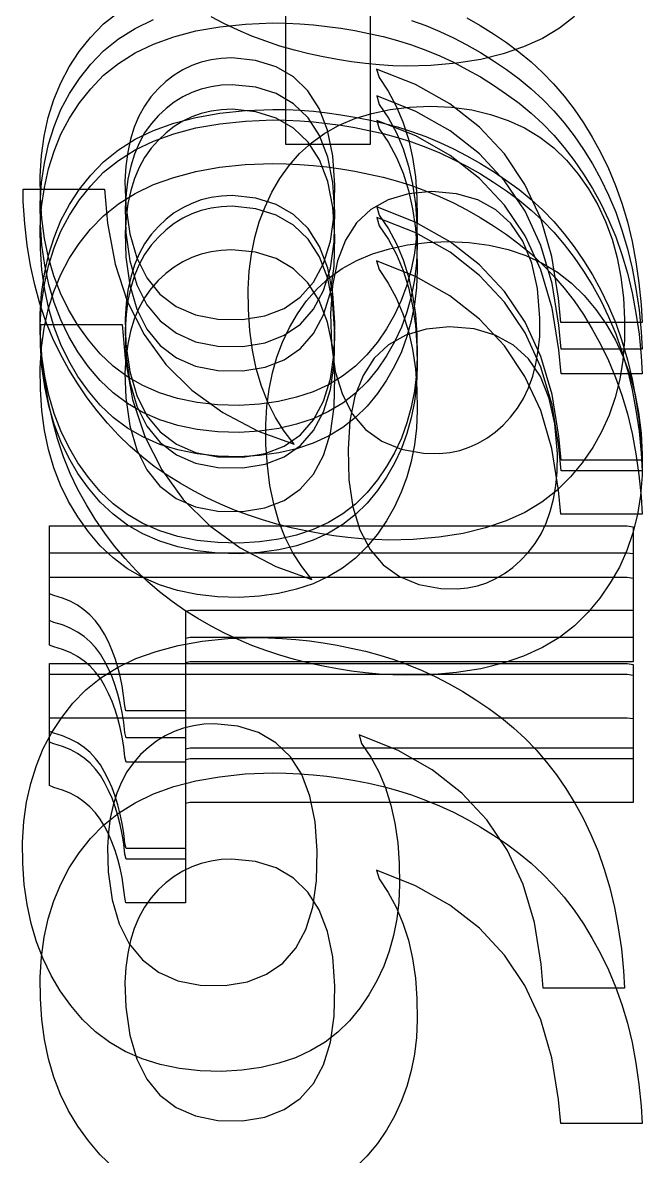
# Model space of a CAD drawing. Extents: x 1 to 47.7, y 0.2 to 35.
# Drawn here: x 39.9929 to 40.0651, y 18.7868 to 18.9189 of the extents above; entities that cross this region are included whole.
import ezdxf

# ---------------------------------------------------------------- set-up
doc = ezdxf.new("R2010")
doc.units = 0
doc.header["$MEASUREMENT"] = 0
for name, color, linetype in [('5_1___24__TARGET_LEDS___12', 7, 'CONTINUOUS'), ('6_2___8__INDEPENDENT_INPUT', 7, 'CONTINUOUS'), ('6_3___8__OPTOISO_INDEPENDE', 7, 'CONTINUOUS'), ('6_4___24__OPTOISO_INDEPEND', 7, 'CONTINUOUS'), ('6_5___8__INDEPENDENT_INPUT', 7, 'CONTINUOUS'), ('6_6___8__INDEPENDENT_INPUT', 7, 'CONTINUOUS'), ('6_7___8__OPTOISO_INDEPENDE', 7, 'CONTINUOUS'), ('6_8___8__OPTOISO_INDEPENDE', 7, 'CONTINUOUS')]:
    doc.layers.add(name, color=color, linetype=linetype)

msp = doc.modelspace()

# ---------------------------------------------------------------- linework, layer by layer
at = {"layer": '5_1___24__TARGET_LEDS___12'}
msp.add_lwpolyline([(40.0382, 18.91914), (40.03985, 18.91854), (40.04147, 18.91786), (40.04307, 18.91712), (40.04465, 18.9163), (40.04621, 18.91542), (40.04774, 18.91446), (40.04926, 18.91343), (40.05073, 18.91235), (40.05213, 18.9112), (40.05348, 18.90995), (40.05476, 18.90862), (40.05598, 18.90721), (40.05714, 18.9057), (40.05824, 18.90411), (40.05927, 18.90243), (40.06024, 18.90066), (40.06116, 18.89878), (40.06199, 18.8968), (40.06272, 18.89472), (40.06336, 18.89255), (40.0639, 18.89028), (40.06435, 18.88791), (40.06471, 18.88544), (40.06497, 18.88288), (40.06508, 18.88085), (40.06458, 18.88085), (40.06354, 18.88085), (40.06212, 18.88085), (40.06051, 18.88085), (40.05887, 18.88085), (40.0574, 18.88085), (40.05625, 18.88085), (40.05561, 18.88085), (40.05534, 18.88364), (40.05457, 18.8885), (40.05326, 18.89293), (40.05142, 18.89692), (40.04904, 18.90047), (40.04612, 18.9036), (40.04267, 18.90628), (40.03867, 18.90854), (40.03414, 18.91036), (40.03442, 18.90936), (40.0355, 18.90777), (40.03642, 18.90605), (40.0372, 18.90419), (40.03783, 18.90219), (40.03831, 18.90007), (40.03864, 18.8978), (40.03882, 18.8954), (40.03886, 18.89295), (40.03877, 18.8909), (40.03853, 18.88892), (40.03816, 18.88701), (40.03765, 18.88518), (40.037, 18.88341), (40.03621, 18.88172), (40.03528, 18.88009), (40.03422, 18.87854), (40.03301, 18.87706), (40.03166, 18.87573), (40.03016, 18.87458), (40.02851, 18.87359), (40.02672, 18.87276), (40.02479, 18.87211), (40.02271, 18.87163), (40.02048, 18.87132), (40.01811, 18.87117), (40.01559, 18.87124), (40.01319, 18.8715), (40.01094, 18.87197), (40.00883, 18.87262), (40.00688, 18.87347), (40.00507, 18.87452), (40.00341, 18.87576), (40.0019, 18.8772), (40.00054, 18.87882), (39.9993, 18.88053), (39.99822, 18.88235), (39.99729, 18.88426), (39.99652, 18.88628), (39.99589, 18.8884), (39.99542, 18.89063), (39.9951, 18.89296), (39.99493, 18.89539), (39.99491, 18.89788), (39.99506, 18.90027), (39.99538, 18.90254), (39.99586, 18.90472), (39.99651, 18.90679), (39.99732, 18.90876), (39.99831, 18.91063), (39.99946, 18.91239), (40.00078, 18.91405), (40.00229, 18.91561), (40.00402, 18.917), (40.00596, 18.91821), (40.00811, 18.91925)], dxfattribs=at)
for points in [[(40.01727, 18.91166), (40.01602, 18.9116), (40.01482, 18.91143), (40.01368, 18.91115), (40.01258, 18.91076), (40.01153, 18.91025), (40.01053, 18.90963), (40.00957, 18.90891), (40.00867, 18.90807), (40.00782, 18.90711), (40.00707, 18.90605), (40.00643, 18.90487), (40.00589, 18.90358), (40.00546, 18.90218), (40.00513, 18.90066), (40.00491, 18.89904), (40.00479, 18.8973), (40.00488, 18.89441), (40.00534, 18.89116), (40.00616, 18.88837), (40.00734, 18.88603), (40.00887, 18.88414), (40.01077, 18.88271), (40.01302, 18.88173), (40.01562, 18.88121), (40.0185, 18.88117), (40.02111, 18.88161), (40.02335, 18.88248), (40.02524, 18.88378), (40.02676, 18.88553), (40.02793, 18.8877), (40.02873, 18.89031), (40.02917, 18.89336), (40.02926, 18.89685), (40.02901, 18.90026), (40.02841, 18.90323), (40.02744, 18.90575), (40.02612, 18.90782), (40.02444, 18.90945), (40.02241, 18.91063), (40.02002, 18.91137)], [(40.06402, 18.84728), (40.06202, 18.84728), (40.05671, 18.84728), (40.04911, 18.84728), (40.04024, 18.84728), (40.0311, 18.84728), (40.02274, 18.84728), (40.01615, 18.84728), (40.01237, 18.84728), (40.01185, 18.84717), (40.01185, 18.84632), (40.01185, 18.84484), (40.01185, 18.84297), (40.01185, 18.84092), (40.01185, 18.83893), (40.01185, 18.83723), (40.01185, 18.83604), (40.01185, 18.83559), (40.01159, 18.83559), (40.01087, 18.83559), (40.00985, 18.83559), (40.00865, 18.83559), (40.00742, 18.83559), (40.00629, 18.83559), (40.00541, 18.83559), (40.0049, 18.83559), (40.00478, 18.8362), (40.00464, 18.83738), (40.00446, 18.83852), (40.00423, 18.83962), (40.00395, 18.84068), (40.00363, 18.8417), (40.00327, 18.84268), (40.00286, 18.84362), (40.0024, 18.84452), (40.00191, 18.84535), (40.00134, 18.8461), (40.00071, 18.84678), (40.00001, 18.84738), (39.99924, 18.84791), (39.9984, 18.84836), (39.99749, 18.84874), (39.9965, 18.84904), (39.99599, 18.84924), (39.99599, 18.84982), (39.99599, 18.85083), (39.99599, 18.85211), (39.99599, 18.8535), (39.99599, 18.85486), (39.99599, 18.85603), (39.99599, 18.85684), (39.99599, 18.85714), (39.99859, 18.85714), (40.00551, 18.85714), (40.01543, 18.85714), (40.027, 18.85714), (40.03891, 18.85714), (40.04983, 18.85714), (40.05841, 18.85714), (40.06334, 18.85714), (40.06402, 18.85705), (40.06402, 18.85633), (40.06402, 18.85509), (40.06402, 18.85351), (40.06402, 18.85178), (40.06402, 18.8501), (40.06402, 18.84866), (40.06402, 18.84766)]]:
    msp.add_lwpolyline(points, close=True, dxfattribs=at)
at = {"layer": '6_2___8__INDEPENDENT_INPUT'}
for points in [[(40.02203, 18.90756), (40.02358, 18.90753), (40.02515, 18.90746), (40.02674, 18.90734), (40.02834, 18.90716), (40.02995, 18.90694), (40.03158, 18.90666), (40.03322, 18.90634), (40.03487, 18.90596), (40.03654, 18.90552), (40.0382, 18.90499), (40.03985, 18.90439), (40.04147, 18.90372), (40.04307, 18.90297), (40.04465, 18.90216), (40.04621, 18.90127), (40.04774, 18.90031), (40.04926, 18.89929), (40.05073, 18.8982), (40.05213, 18.89705), (40.05348, 18.89581), (40.05476, 18.89448), (40.05598, 18.89306), (40.05714, 18.89155), (40.05824, 18.88996), (40.05927, 18.88828), (40.06024, 18.88651), (40.06116, 18.88463), (40.06199, 18.88265), (40.06272, 18.88057), (40.06336, 18.8784), (40.0639, 18.87613), (40.06435, 18.87376), (40.06471, 18.8713), (40.06497, 18.86874), (40.06508, 18.8667), (40.06458, 18.8667), (40.06354, 18.8667), (40.06212, 18.8667), (40.06051, 18.8667), (40.05887, 18.8667), (40.0574, 18.8667), (40.05625, 18.8667), (40.05561, 18.8667), (40.05534, 18.8695), (40.05457, 18.87436), (40.05326, 18.87878), (40.05142, 18.88277), (40.04904, 18.88633), (40.04612, 18.88945), (40.04267, 18.89214), (40.03867, 18.89439), (40.03414, 18.89621), (40.03442, 18.89521), (40.0355, 18.89362), (40.03642, 18.8919), (40.0372, 18.89004), (40.03783, 18.88805), (40.03831, 18.88592), (40.03864, 18.88366), (40.03882, 18.88126), (40.03886, 18.8788), (40.03877, 18.87675), (40.03853, 18.87478), (40.03816, 18.87287), (40.03765, 18.87103), (40.037, 18.86927), (40.03621, 18.86757), (40.03528, 18.86595), (40.03422, 18.86439), (40.03301, 18.86292), (40.03166, 18.86159), (40.03016, 18.86043), (40.02851, 18.85944), (40.02672, 18.85862), (40.02479, 18.85797), (40.02271, 18.85748), (40.02048, 18.85717), (40.01811, 18.85702), (40.01559, 18.85709), (40.01319, 18.85736), (40.01094, 18.85782), (40.00883, 18.85848), (40.00688, 18.85933), (40.00507, 18.86037), (40.00341, 18.86162), (40.0019, 18.86305), (40.00054, 18.86468), (39.9993, 18.86639), (39.99822, 18.8682), (39.99729, 18.87011), (39.99652, 18.87213), (39.99589, 18.87426), (39.99542, 18.87648), (39.9951, 18.87881), (39.99493, 18.88124), (39.99491, 18.88374), (39.99506, 18.88612), (39.99538, 18.8884), (39.99586, 18.89057), (39.99651, 18.89265), (39.99732, 18.89461), (39.99831, 18.89648), (39.99946, 18.89824), (40.00078, 18.8999), (40.00229, 18.90146), (40.00402, 18.90285), (40.00596, 18.90407), (40.00811, 18.9051), (40.01047, 18.90595), (40.01304, 18.90662), (40.01583, 18.90711), (40.01882, 18.90743)], [(40.01727, 18.89751), (40.01602, 18.89745), (40.01482, 18.89728), (40.01368, 18.897), (40.01258, 18.89661), (40.01153, 18.8961), (40.01053, 18.89549), (40.00957, 18.89476), (40.00867, 18.89392), (40.00782, 18.89297), (40.00707, 18.8919), (40.00643, 18.89072), (40.00589, 18.88943), (40.00546, 18.88803), (40.00513, 18.88652), (40.00491, 18.88489), (40.00479, 18.88315), (40.00488, 18.88026), (40.00534, 18.87701), (40.00616, 18.87422), (40.00734, 18.87188), (40.00887, 18.87), (40.01077, 18.86856), (40.01302, 18.86759), (40.01562, 18.86707), (40.0185, 18.86702), (40.02111, 18.86746), (40.02335, 18.86833), (40.02524, 18.86964), (40.02676, 18.87138), (40.02793, 18.87356), (40.02873, 18.87617), (40.02917, 18.87921), (40.02926, 18.8827), (40.02901, 18.88611), (40.02841, 18.88908), (40.02744, 18.8916), (40.02612, 18.89367), (40.02444, 18.8953), (40.02241, 18.89648), (40.02002, 18.89722)], [(40.06402, 18.83314), (40.06202, 18.83314), (40.05671, 18.83314), (40.04911, 18.83314), (40.04024, 18.83314), (40.0311, 18.83314), (40.02274, 18.83314), (40.01615, 18.83314), (40.01237, 18.83314), (40.01185, 18.83302), (40.01185, 18.83217), (40.01185, 18.8307), (40.01185, 18.82882), (40.01185, 18.82678), (40.01185, 18.82479), (40.01185, 18.82308), (40.01185, 18.82189), (40.01185, 18.82145), (40.01159, 18.82145), (40.01087, 18.82145), (40.00985, 18.82145), (40.00865, 18.82145), (40.00742, 18.82145), (40.00629, 18.82145), (40.00541, 18.82145), (40.0049, 18.82145), (40.00478, 18.82205), (40.00464, 18.82323), (40.00446, 18.82438), (40.00423, 18.82548), (40.00395, 18.82654), (40.00363, 18.82756), (40.00327, 18.82854), (40.00286, 18.82947), (40.0024, 18.83037), (40.00191, 18.8312), (40.00134, 18.83195), (40.00071, 18.83263), (40.00001, 18.83323), (39.99924, 18.83376), (39.9984, 18.83421), (39.99749, 18.83459), (39.9965, 18.83489), (39.99599, 18.83509), (39.99599, 18.83567), (39.99599, 18.83668), (39.99599, 18.83796), (39.99599, 18.83936), (39.99599, 18.84072), (39.99599, 18.84188), (39.99599, 18.84269), (39.99599, 18.843), (39.99859, 18.843), (40.00551, 18.843), (40.01543, 18.843), (40.027, 18.843), (40.03891, 18.843), (40.04983, 18.843), (40.05841, 18.843), (40.06334, 18.843), (40.06402, 18.8429), (40.06402, 18.84218), (40.06402, 18.84094), (40.06402, 18.83936), (40.06402, 18.83763), (40.06402, 18.83595), (40.06402, 18.83452), (40.06402, 18.83351)]]:
    msp.add_lwpolyline(points, close=True, dxfattribs=at)
at = {"layer": '6_3___8__OPTOISO_INDEPENDE'}
for points in [[(40.04038, 18.90917), (40.04286, 18.90904), (40.0452, 18.90872), (40.0474, 18.90821), (40.04946, 18.90751), (40.05137, 18.90663), (40.05314, 18.90557), (40.05477, 18.90431), (40.05626, 18.90287), (40.05762, 18.90125), (40.05883, 18.89952), (40.0599, 18.89767), (40.06081, 18.89572), (40.06156, 18.89366), (40.06216, 18.8915), (40.0626, 18.88923), (40.06289, 18.88685), (40.06303, 18.88436), (40.06301, 18.8819), (40.06282, 18.87958), (40.06246, 18.87736), (40.06193, 18.87522), (40.06123, 18.87319), (40.06035, 18.87124), (40.05931, 18.86939), (40.05809, 18.86763), (40.0567, 18.86597), (40.05514, 18.86441), (40.05337, 18.86304), (40.05139, 18.86185), (40.0492, 18.86085), (40.04681, 18.86003), (40.0442, 18.8594), (40.04138, 18.85896), (40.03836, 18.8587), (40.03553, 18.85863), (40.03396, 18.85867), (40.03237, 18.85876), (40.03076, 18.85891), (40.02914, 18.85912), (40.0275, 18.85938), (40.02585, 18.85969), (40.02417, 18.86006), (40.02249, 18.86048), (40.0208, 18.86096), (40.01916, 18.86151), (40.01753, 18.86212), (40.01592, 18.8628), (40.01434, 18.86355), (40.01277, 18.86436), (40.01123, 18.86524), (40.00971, 18.86619), (40.0082, 18.86721), (40.00675, 18.86834), (40.00536, 18.86956), (40.00402, 18.87085), (40.00275, 18.87222), (40.00153, 18.87367), (40.00037, 18.8752), (39.99927, 18.87681), (39.99823, 18.87849), (39.99725, 18.88026), (39.99636, 18.88212), (39.99556, 18.88409), (39.99487, 18.88616), (39.99427, 18.88834), (39.99378, 18.89061), (39.99339, 18.89299), (39.99309, 18.89547), (39.9929, 18.89806), (39.99292, 18.89949), (39.99356, 18.89949), (39.99471, 18.89949), (39.99619, 18.89949), (39.99782, 18.89949), (39.99944, 18.89949), (40.00086, 18.89949), (40.00191, 18.89949), (40.00241, 18.89949), (40.00274, 18.89553), (40.00362, 18.89077), (40.00505, 18.88645), (40.00702, 18.88256), (40.00953, 18.87909), (40.01258, 18.87607), (40.01617, 18.87347), (40.02031, 18.87131), (40.02451, 18.86981), (40.02334, 18.87129), (40.02231, 18.87291), (40.02142, 18.87467), (40.02068, 18.87656), (40.02009, 18.87859), (40.01963, 18.88075), (40.01933, 18.88305), (40.01917, 18.88548), (40.01915, 18.88786), (40.01927, 18.88994), (40.01952, 18.89194), (40.01992, 18.89386), (40.02044, 18.89569), (40.02111, 18.89745), (40.0219, 18.89913), (40.02284, 18.90072), (40.02391, 18.90224), (40.02514, 18.90365), (40.02652, 18.90491), (40.02806, 18.906), (40.02974, 18.90694), (40.03157, 18.90771), (40.03355, 18.90832), (40.03568, 18.90876), (40.03796, 18.90905)], [(40.04057, 18.89922), (40.03783, 18.89895), (40.03546, 18.89826), (40.03344, 18.89713), (40.03178, 18.89556), (40.03048, 18.89356), (40.02954, 18.89113), (40.02896, 18.88826), (40.02873, 18.88496), (40.02884, 18.88141), (40.0293, 18.87826), (40.03012, 18.87556), (40.0313, 18.8733), (40.03283, 18.87149), (40.03472, 18.87013), (40.03697, 18.86921), (40.03957, 18.86874), (40.04146, 18.8687), (40.04266, 18.86883), (40.04381, 18.86907), (40.04491, 18.86943), (40.04597, 18.8699), (40.04698, 18.87048), (40.04794, 18.87119), (40.04885, 18.87201), (40.04973, 18.87294), (40.05054, 18.87397), (40.05124, 18.87511), (40.05183, 18.87635), (40.05232, 18.8777), (40.05269, 18.87914), (40.05296, 18.88069), (40.05313, 18.88235), (40.05316, 18.88448), (40.05286, 18.88792), (40.0522, 18.89089), (40.05117, 18.89342), (40.04978, 18.89549), (40.04802, 18.8971), (40.0459, 18.89826), (40.04342, 18.89897)], [(40.01997, 18.84727), (40.02152, 18.84724), (40.02309, 18.84717), (40.02468, 18.84705), (40.02628, 18.84687), (40.02789, 18.84665), (40.02951, 18.84637), (40.03115, 18.84605), (40.03281, 18.84567), (40.03448, 18.84523), (40.03614, 18.8447), (40.03779, 18.8441), (40.03941, 18.84343), (40.04101, 18.84268), (40.04259, 18.84187), (40.04415, 18.84098), (40.04568, 18.84002), (40.04719, 18.839), (40.04867, 18.83791), (40.05007, 18.83676), (40.05142, 18.83552), (40.0527, 18.83419), (40.05392, 18.83277), (40.05508, 18.83126), (40.05618, 18.82967), (40.05721, 18.82799), (40.05818, 18.82622), (40.0591, 18.82434), (40.05993, 18.82236), (40.06066, 18.82029), (40.0613, 18.81811), (40.06184, 18.81584), (40.06229, 18.81347), (40.06265, 18.81101), (40.06291, 18.80845), (40.06302, 18.80641), (40.06252, 18.80641), (40.06147, 18.80641), (40.06006, 18.80641), (40.05845, 18.80641), (40.05681, 18.80641), (40.05534, 18.80641), (40.05419, 18.80641), (40.05354, 18.80641), (40.05328, 18.80921), (40.05251, 18.81407), (40.0512, 18.81849), (40.04936, 18.82248), (40.04698, 18.82604), (40.04406, 18.82916), (40.04061, 18.83185), (40.03661, 18.8341), (40.03208, 18.83592), (40.03236, 18.83492), (40.03344, 18.83333), (40.03436, 18.83161), (40.03514, 18.82975), (40.03577, 18.82776), (40.03625, 18.82563), (40.03658, 18.82337), (40.03676, 18.82097), (40.0368, 18.81851), (40.0367, 18.81646), (40.03647, 18.81449), (40.0361, 18.81258), (40.03559, 18.81074), (40.03494, 18.80898), (40.03415, 18.80728), (40.03322, 18.80566), (40.03215, 18.8041), (40.03095, 18.80263), (40.02959, 18.8013), (40.0281, 18.80014), (40.02645, 18.79915), (40.02466, 18.79833), (40.02273, 18.79768), (40.02065, 18.79719), (40.01842, 18.79688), (40.01604, 18.79674), (40.01353, 18.7968), (40.01113, 18.79707), (40.00888, 18.79753), (40.00677, 18.79819), (40.00482, 18.79904), (40.00301, 18.80008), (40.00135, 18.80133), (39.99984, 18.80276), (39.99847, 18.80439), (39.99724, 18.8061), (39.99616, 18.80791), (39.99523, 18.80983), (39.99446, 18.81184), (39.99383, 18.81397), (39.99336, 18.81619), (39.99304, 18.81852), (39.99287, 18.82095), (39.99285, 18.82345), (39.993, 18.82583), (39.99331, 18.82811), (39.9938, 18.83028), (39.99445, 18.83236), (39.99526, 18.83433), (39.99625, 18.83619), (39.9974, 18.83795), (39.99872, 18.83961), (40.00023, 18.84117), (40.00196, 18.84256), (40.0039, 18.84378), (40.00605, 18.84481), (40.00841, 18.84566), (40.01098, 18.84633), (40.01377, 18.84683), (40.01676, 18.84714)], [(40.0152, 18.83722), (40.01396, 18.83716), (40.01276, 18.83699), (40.01162, 18.83671), (40.01052, 18.83632), (40.00947, 18.83582), (40.00847, 18.8352), (40.00751, 18.83447), (40.0066, 18.83363), (40.00576, 18.83268), (40.00501, 18.83161), (40.00436, 18.83043), (40.00383, 18.82914), (40.00339, 18.82774), (40.00307, 18.82623), (40.00284, 18.8246), (40.00273, 18.82286), (40.00282, 18.81997), (40.00328, 18.81672), (40.0041, 18.81393), (40.00528, 18.81159), (40.00681, 18.80971), (40.0087, 18.80828), (40.01095, 18.8073), (40.01356, 18.80678), (40.01644, 18.80673), (40.01905, 18.80717), (40.02129, 18.80804), (40.02318, 18.80935), (40.0247, 18.81109), (40.02586, 18.81327), (40.02667, 18.81588), (40.02711, 18.81892), (40.0272, 18.82241), (40.02695, 18.82582), (40.02634, 18.82879), (40.02538, 18.83131), (40.02406, 18.83338), (40.02238, 18.83501), (40.02035, 18.83619), (40.01795, 18.83693)]]:
    msp.add_lwpolyline(points, close=True, dxfattribs=at)
at = {"layer": '6_4___24__OPTOISO_INDEPEND'}
for points in [[(40.03338, 18.90468), (40.02352, 18.90468), (40.02352, 18.92821), (40.03338, 18.92821), (40.03338, 18.90468)], [(40.0034, 18.78557), (40.00189, 18.787), (40.00052, 18.78863), (39.99929, 18.79034), (39.99821, 18.79215), (39.99728, 18.79406), (39.9965, 18.79608), (39.99588, 18.79821), (39.99541, 18.80043), (39.99508, 18.80276), (39.99492, 18.80519), (39.9949, 18.80769), (39.99505, 18.81007), (39.99536, 18.81235), (39.99584, 18.81452), (39.99649, 18.8166), (39.99731, 18.81856), (39.99829, 18.82043), (39.99945, 18.82219), (40.00077, 18.82385), (40.00228, 18.82541), (40.00401, 18.8268), (40.00595, 18.82802), (40.0081, 18.82905), (40.01046, 18.8299), (40.01303, 18.83057), (40.01581, 18.83106), (40.01881, 18.83138), (40.02201, 18.83151), (40.02357, 18.83148), (40.02514, 18.83141), (40.02672, 18.83129), (40.02832, 18.83111), (40.02994, 18.83089), (40.03156, 18.83061), (40.0332, 18.83029), (40.03486, 18.82991), (40.03653, 18.82947), (40.03819, 18.82894), (40.03983, 18.82834), (40.04146, 18.82767), (40.04306, 18.82692), (40.04464, 18.82611), (40.04619, 18.82522), (40.04773, 18.82426), (40.04924, 18.82324), (40.05071, 18.82215), (40.05212, 18.821), (40.05346, 18.81976), (40.05475, 18.81843), (40.05597, 18.81701), (40.05713, 18.8155), (40.05822, 18.81391), (40.05926, 18.81223), (40.06023, 18.81046), (40.06115, 18.80858), (40.06197, 18.8066), (40.06271, 18.80452), (40.06335, 18.80235), (40.06389, 18.80008), (40.06434, 18.79771), (40.0647, 18.79525), (40.06496, 18.79269), (40.06508, 18.79065), (40.06458, 18.79065), (40.06353, 18.79065), (40.06211, 18.79065), (40.0605, 18.79065), (40.05887, 18.79065), (40.05739, 18.79065), (40.05624, 18.79065), (40.05559, 18.79065), (40.05532, 18.79345), (40.05455, 18.79831), (40.05325, 18.80273), (40.0514, 18.80672), (40.04902, 18.81028), (40.0461, 18.8134), (40.04265, 18.81609), (40.03866, 18.81834), (40.03412, 18.82016), (40.03441, 18.81916), (40.03548, 18.81757), (40.03641, 18.81585), (40.03719, 18.81399), (40.03782, 18.812), (40.0383, 18.80987), (40.03863, 18.80761), (40.03881, 18.80521), (40.03884, 18.80275), (40.03875, 18.8007), (40.03852, 18.79873), (40.03815, 18.79682), (40.03764, 18.79498), (40.03699, 18.79322), (40.0362, 18.79152), (40.03527, 18.7899), (40.0342, 18.78834), (40.03299, 18.78687), (40.03164, 18.78554)]]:
    msp.add_lwpolyline(points, dxfattribs=at)
for points in [[(40.04243, 18.89341), (40.04491, 18.89328), (40.04725, 18.89296), (40.04945, 18.89245), (40.05151, 18.89175), (40.05342, 18.89087), (40.05519, 18.88981), (40.05682, 18.88855), (40.05831, 18.88711), (40.05966, 18.88549), (40.06088, 18.88376), (40.06195, 18.88191), (40.06286, 18.87996), (40.06362, 18.8779), (40.06422, 18.87574), (40.06466, 18.87347), (40.06496, 18.87109), (40.06509, 18.8686), (40.06507, 18.86614), (40.06488, 18.86382), (40.06452, 18.86159), (40.06399, 18.85946), (40.06328, 18.85742), (40.06241, 18.85548), (40.06136, 18.85363), (40.06015, 18.85187), (40.05876, 18.85021), (40.05719, 18.84865), (40.05542, 18.84728), (40.05344, 18.84609), (40.05125, 18.84509), (40.04885, 18.84427), (40.04625, 18.84364), (40.04344, 18.8432), (40.04042, 18.84294), (40.03759, 18.84287), (40.03601, 18.84291), (40.03442, 18.843), (40.03281, 18.84315), (40.03119, 18.84336), (40.02955, 18.84362), (40.02789, 18.84393), (40.02622, 18.8443), (40.02453, 18.84472), (40.02285, 18.8452), (40.0212, 18.84575), (40.01958, 18.84636), (40.01797, 18.84704), (40.01639, 18.84779), (40.01482, 18.8486), (40.01328, 18.84948), (40.01176, 18.85043), (40.01027, 18.85145), (40.00881, 18.85258), (40.00741, 18.8538), (40.00607, 18.85509), (40.00479, 18.85646), (40.00357, 18.85791), (40.00242, 18.85944), (40.00132, 18.86105), (40.00028, 18.86273), (39.9993, 18.8645), (39.9984, 18.86636), (39.99761, 18.86833), (39.99692, 18.8704), (39.99632, 18.87258), (39.99583, 18.87485), (39.99544, 18.87723), (39.99514, 18.87971), (39.99495, 18.88229), (39.99496, 18.88373), (39.99561, 18.88373), (39.99676, 18.88373), (39.99824, 18.88373), (39.99987, 18.88373), (40.00149, 18.88373), (40.00291, 18.88373), (40.00395, 18.88373), (40.00446, 18.88373), (40.00479, 18.87977), (40.00567, 18.87501), (40.0071, 18.87069), (40.00907, 18.86679), (40.01158, 18.86333), (40.01463, 18.86031), (40.01822, 18.85771), (40.02235, 18.85555), (40.02656, 18.85404), (40.02538, 18.85553), (40.02436, 18.85715), (40.02347, 18.85891), (40.02273, 18.8608), (40.02213, 18.86283), (40.02168, 18.86499), (40.02138, 18.86729), (40.02121, 18.86972), (40.0212, 18.8721), (40.02132, 18.87418), (40.02157, 18.87618), (40.02196, 18.8781), (40.02249, 18.87993), (40.02315, 18.88169), (40.02395, 18.88337), (40.02489, 18.88496), (40.02596, 18.88648), (40.02718, 18.88789), (40.02857, 18.88915), (40.03011, 18.89024), (40.03179, 18.89118), (40.03362, 18.89195), (40.0356, 18.89256), (40.03773, 18.893), (40.04, 18.89329)], [(40.04262, 18.88346), (40.03988, 18.88319), (40.03751, 18.8825), (40.03549, 18.88136), (40.03383, 18.8798), (40.03253, 18.8778), (40.03159, 18.87537), (40.031, 18.8725), (40.03078, 18.8692), (40.03089, 18.86565), (40.03135, 18.8625), (40.03217, 18.8598), (40.03335, 18.85754), (40.03488, 18.85573), (40.03677, 18.85437), (40.03902, 18.85345), (40.04162, 18.85298), (40.04351, 18.85294), (40.04471, 18.85307), (40.04586, 18.85331), (40.04696, 18.85366), (40.04802, 18.85414), (40.04902, 18.85472), (40.04998, 18.85543), (40.05089, 18.85624), (40.05177, 18.85718), (40.05258, 18.85821), (40.05329, 18.85935), (40.05388, 18.86059), (40.05436, 18.86194), (40.05474, 18.86338), (40.05501, 18.86493), (40.05518, 18.86658), (40.05521, 18.86872), (40.05491, 18.87216), (40.05424, 18.87513), (40.05322, 18.87766), (40.05182, 18.87973), (40.05007, 18.88134), (40.04795, 18.8825), (40.04547, 18.88321)], [(40.01725, 18.82146), (40.01601, 18.8214), (40.01481, 18.82123), (40.01366, 18.82095), (40.01257, 18.82056), (40.01152, 18.82005), (40.01051, 18.81944), (40.00956, 18.81871), (40.00865, 18.81787), (40.0078, 18.81692), (40.00706, 18.81585), (40.00641, 18.81467), (40.00587, 18.81338), (40.00544, 18.81198), (40.00511, 18.81047), (40.00489, 18.80884), (40.00478, 18.8071), (40.00487, 18.80421), (40.00533, 18.80096), (40.00615, 18.79817), (40.00733, 18.79583), (40.00886, 18.79395), (40.01075, 18.79251), (40.013, 18.79154), (40.01561, 18.79102), (40.01849, 18.79097), (40.02109, 18.79141), (40.02334, 18.79228), (40.02522, 18.79359), (40.02675, 18.79533), (40.02791, 18.79751), (40.02872, 18.80012), (40.02916, 18.80316), (40.02925, 18.80665), (40.029, 18.81006), (40.02839, 18.81303), (40.02743, 18.81555), (40.02611, 18.81762), (40.02443, 18.81925), (40.02239, 18.82043), (40.02, 18.82117)]]:
    msp.add_lwpolyline(points, close=True, dxfattribs=at)
at = {"layer": '6_5___8__INDEPENDENT_INPUT'}
for points in [[(40.02203, 18.90879), (40.02358, 18.90877), (40.02515, 18.90869), (40.02674, 18.90857), (40.02834, 18.9084), (40.02995, 18.90817), (40.03158, 18.9079), (40.03322, 18.90757), (40.03487, 18.9072), (40.03654, 18.90676), (40.0382, 18.90623), (40.03985, 18.90562), (40.04147, 18.90495), (40.04307, 18.90421), (40.04465, 18.90339), (40.04621, 18.9025), (40.04774, 18.90155), (40.04926, 18.90052), (40.05073, 18.89944), (40.05213, 18.89828), (40.05348, 18.89704), (40.05476, 18.89571), (40.05598, 18.89429), (40.05714, 18.89279), (40.05824, 18.8912), (40.05927, 18.88951), (40.06024, 18.88775), (40.06116, 18.88587), (40.06199, 18.88389), (40.06272, 18.88181), (40.06336, 18.87963), (40.0639, 18.87736), (40.06435, 18.875), (40.06471, 18.87253), (40.06497, 18.86997), (40.06508, 18.86793), (40.06458, 18.86793), (40.06354, 18.86793), (40.06212, 18.86793), (40.06051, 18.86793), (40.05887, 18.86793), (40.0574, 18.86793), (40.05625, 18.86793), (40.05561, 18.86793), (40.05534, 18.87073), (40.05457, 18.87559), (40.05326, 18.88001), (40.05142, 18.88401), (40.04904, 18.88756), (40.04612, 18.89068), (40.04267, 18.89337), (40.03867, 18.89562), (40.03414, 18.89744), (40.03442, 18.89645), (40.0355, 18.89486), (40.03642, 18.89313), (40.0372, 18.89128), (40.03783, 18.88928), (40.03831, 18.88715), (40.03864, 18.88489), (40.03882, 18.88249), (40.03886, 18.88004), (40.03877, 18.87799), (40.03853, 18.87601), (40.03816, 18.8741), (40.03765, 18.87227), (40.037, 18.8705), (40.03621, 18.8688), (40.03528, 18.86718), (40.03422, 18.86563), (40.03301, 18.86415), (40.03166, 18.86282), (40.03016, 18.86166), (40.02851, 18.86067), (40.02672, 18.85985), (40.02479, 18.8592), (40.02271, 18.85872), (40.02048, 18.8584), (40.01811, 18.85826), (40.01559, 18.85832), (40.01319, 18.85859), (40.01094, 18.85905), (40.00883, 18.85971), (40.00688, 18.86056), (40.00507, 18.86161), (40.00341, 18.86285), (40.0019, 18.86429), (40.00054, 18.86591), (39.9993, 18.86762), (39.99822, 18.86943), (39.99729, 18.87135), (39.99652, 18.87337), (39.99589, 18.87549), (39.99542, 18.87772), (39.9951, 18.88004), (39.99493, 18.88248), (39.99491, 18.88497), (39.99506, 18.88735), (39.99538, 18.88963), (39.99586, 18.89181), (39.99651, 18.89388), (39.99732, 18.89585), (39.99831, 18.89771), (39.99946, 18.89948), (40.00078, 18.90114), (40.00229, 18.90269), (40.00402, 18.90409), (40.00596, 18.9053), (40.00811, 18.90633), (40.01047, 18.90718), (40.01304, 18.90786), (40.01583, 18.90835), (40.01882, 18.90866)], [(40.01727, 18.89874), (40.01602, 18.89869), (40.01482, 18.89852), (40.01368, 18.89824), (40.01258, 18.89784), (40.01153, 18.89734), (40.01053, 18.89672), (40.00957, 18.89599), (40.00867, 18.89515), (40.00782, 18.8942), (40.00707, 18.89313), (40.00643, 18.89196), (40.00589, 18.89067), (40.00546, 18.88926), (40.00513, 18.88775), (40.00491, 18.88612), (40.00479, 18.88439), (40.00488, 18.88149), (40.00534, 18.87825), (40.00616, 18.87545), (40.00734, 18.87311), (40.00887, 18.87123), (40.01077, 18.8698), (40.01302, 18.86882), (40.01562, 18.8683), (40.0185, 18.86826), (40.02111, 18.86869), (40.02335, 18.86957), (40.02524, 18.87087), (40.02676, 18.87261), (40.02793, 18.87479), (40.02873, 18.8774), (40.02917, 18.88045), (40.02926, 18.88393), (40.02901, 18.88735), (40.02841, 18.89031), (40.02744, 18.89283), (40.02612, 18.89491), (40.02444, 18.89653), (40.02241, 18.89772), (40.02002, 18.89845)], [(40.06402, 18.83437), (40.06202, 18.83437), (40.05671, 18.83437), (40.04911, 18.83437), (40.04024, 18.83437), (40.0311, 18.83437), (40.02274, 18.83437), (40.01615, 18.83437), (40.01237, 18.83437), (40.01185, 18.83425), (40.01185, 18.83341), (40.01185, 18.83193), (40.01185, 18.83006), (40.01185, 18.82801), (40.01185, 18.82602), (40.01185, 18.82432), (40.01185, 18.82313), (40.01185, 18.82268), (40.01159, 18.82268), (40.01087, 18.82268), (40.00985, 18.82268), (40.00865, 18.82268), (40.00742, 18.82268), (40.00629, 18.82268), (40.00541, 18.82268), (40.0049, 18.82268), (40.00478, 18.82329), (40.00464, 18.82447), (40.00446, 18.82561), (40.00423, 18.82671), (40.00395, 18.82777), (40.00363, 18.82879), (40.00327, 18.82977), (40.00286, 18.83071), (40.0024, 18.8316), (40.00191, 18.83243), (40.00134, 18.83319), (40.00071, 18.83386), (40.00001, 18.83447), (39.99924, 18.83499), (39.9984, 18.83545), (39.99749, 18.83582), (39.9965, 18.83613), (39.99599, 18.83633), (39.99599, 18.83691), (39.99599, 18.83791), (39.99599, 18.83919), (39.99599, 18.84059), (39.99599, 18.84195), (39.99599, 18.84311), (39.99599, 18.84393), (39.99599, 18.84423), (39.99859, 18.84423), (40.00551, 18.84423), (40.01543, 18.84423), (40.027, 18.84423), (40.03891, 18.84423), (40.04983, 18.84423), (40.05841, 18.84423), (40.06334, 18.84423), (40.06402, 18.84413), (40.06402, 18.84342), (40.06402, 18.84217), (40.06402, 18.84059), (40.06402, 18.83887), (40.06402, 18.83719), (40.06402, 18.83575), (40.06402, 18.83475)]]:
    msp.add_lwpolyline(points, close=True, dxfattribs=at)
at = {"layer": '6_6___8__INDEPENDENT_INPUT'}
msp.add_lwpolyline([(40.05719, 18.91962), (40.05542, 18.91825), (40.05344, 18.91706), (40.05125, 18.91606), (40.04885, 18.91524), (40.04625, 18.91461), (40.04344, 18.91417), (40.04042, 18.91391), (40.03759, 18.91384), (40.03601, 18.91388), (40.03442, 18.91397), (40.03281, 18.91412), (40.03119, 18.91433), (40.02955, 18.91459), (40.02789, 18.9149), (40.02622, 18.91527), (40.02453, 18.91569), (40.02285, 18.91617), (40.0212, 18.91672), (40.01958, 18.91733), (40.01797, 18.91801), (40.01639, 18.91876), (40.01482, 18.91957)], dxfattribs=at)
for points in [[(40.02201, 18.90248), (40.02357, 18.90245), (40.02514, 18.90238), (40.02672, 18.90226), (40.02832, 18.90208), (40.02994, 18.90186), (40.03156, 18.90158), (40.0332, 18.90126), (40.03486, 18.90088), (40.03653, 18.90044), (40.03819, 18.89991), (40.03983, 18.89931), (40.04146, 18.89864), (40.04306, 18.89789), (40.04464, 18.89708), (40.04619, 18.89619), (40.04773, 18.89523), (40.04924, 18.89421), (40.05071, 18.89312), (40.05212, 18.89197), (40.05346, 18.89073), (40.05475, 18.8894), (40.05597, 18.88798), (40.05713, 18.88647), (40.05822, 18.88488), (40.05926, 18.8832), (40.06023, 18.88143), (40.06115, 18.87955), (40.06197, 18.87757), (40.06271, 18.87549), (40.06335, 18.87332), (40.06389, 18.87105), (40.06434, 18.86868), (40.0647, 18.86622), (40.06496, 18.86366), (40.06508, 18.86162), (40.06458, 18.86162), (40.06353, 18.86162), (40.06211, 18.86162), (40.0605, 18.86162), (40.05887, 18.86162), (40.05739, 18.86162), (40.05624, 18.86162), (40.05559, 18.86162), (40.05532, 18.86442), (40.05455, 18.86928), (40.05325, 18.8737), (40.0514, 18.87769), (40.04902, 18.88125), (40.0461, 18.88437), (40.04265, 18.88706), (40.03866, 18.88931), (40.03412, 18.89113), (40.03441, 18.89013), (40.03548, 18.88854), (40.03641, 18.88682), (40.03719, 18.88496), (40.03782, 18.88297), (40.0383, 18.88084), (40.03863, 18.87858), (40.03881, 18.87618), (40.03884, 18.87372), (40.03875, 18.87167), (40.03852, 18.8697), (40.03815, 18.86779), (40.03764, 18.86595), (40.03699, 18.86419), (40.0362, 18.86249), (40.03527, 18.86087), (40.0342, 18.85931), (40.03299, 18.85784), (40.03164, 18.85651), (40.03014, 18.85535), (40.0285, 18.85436), (40.02671, 18.85354), (40.02478, 18.85289), (40.02269, 18.8524), (40.02047, 18.85209), (40.01809, 18.85194), (40.01558, 18.85201), (40.01318, 18.85228), (40.01092, 18.85274), (40.00882, 18.8534), (40.00687, 18.85425), (40.00506, 18.85529), (40.0034, 18.85654), (40.00189, 18.85797), (40.00052, 18.8596), (39.99929, 18.86131), (39.99821, 18.86312), (39.99728, 18.86503), (39.9965, 18.86705), (39.99588, 18.86918), (39.99541, 18.8714), (39.99508, 18.87373), (39.99492, 18.87616), (39.9949, 18.87866), (39.99505, 18.88104), (39.99536, 18.88332), (39.99584, 18.88549), (39.99649, 18.88757), (39.99731, 18.88954), (39.99829, 18.8914), (39.99945, 18.89316), (40.00077, 18.89482), (40.00228, 18.89638), (40.00401, 18.89777), (40.00595, 18.89899), (40.0081, 18.90002), (40.01046, 18.90087), (40.01303, 18.90154), (40.01581, 18.90204), (40.01881, 18.90235)], [(40.01725, 18.89243), (40.01601, 18.89237), (40.01481, 18.8922), (40.01366, 18.89192), (40.01257, 18.89153), (40.01152, 18.89103), (40.01051, 18.89041), (40.00956, 18.88968), (40.00865, 18.88884), (40.0078, 18.88789), (40.00706, 18.88682), (40.00641, 18.88564), (40.00587, 18.88435), (40.00544, 18.88295), (40.00511, 18.88144), (40.00489, 18.87981), (40.00478, 18.87807), (40.00487, 18.87518), (40.00533, 18.87193), (40.00615, 18.86914), (40.00733, 18.8668), (40.00886, 18.86492), (40.01075, 18.86348), (40.013, 18.86251), (40.01561, 18.86199), (40.01849, 18.86194), (40.02109, 18.86238), (40.02334, 18.86325), (40.02522, 18.86456), (40.02675, 18.8663), (40.02791, 18.86848), (40.02872, 18.87109), (40.02916, 18.87413), (40.02925, 18.87762), (40.029, 18.88103), (40.02839, 18.884), (40.02743, 18.88652), (40.02611, 18.88859), (40.02443, 18.89022), (40.02239, 18.8914), (40.02, 18.89214)], [(40.06401, 18.82806), (40.06201, 18.82806), (40.0567, 18.82806), (40.04909, 18.82806), (40.04022, 18.82806), (40.03108, 18.82806), (40.02271, 18.82806), (40.01613, 18.82806), (40.01235, 18.82806), (40.01183, 18.82794), (40.01183, 18.82709), (40.01183, 18.82562), (40.01183, 18.82374), (40.01183, 18.8217), (40.01183, 18.81971), (40.01183, 18.818), (40.01183, 18.81681), (40.01183, 18.81637), (40.01156, 18.81637), (40.01084, 18.81637), (40.00982, 18.81637), (40.00862, 18.81637), (40.00739, 18.81637), (40.00627, 18.81637), (40.00538, 18.81637), (40.00487, 18.81637), (40.00475, 18.81697), (40.00462, 18.81815), (40.00444, 18.8193), (40.00421, 18.8204), (40.00394, 18.82146), (40.00362, 18.82248), (40.00325, 18.82346), (40.00284, 18.82439), (40.00239, 18.82529), (40.00189, 18.82612), (40.00133, 18.82687), (40.0007, 18.82755), (40, 18.82815), (39.99923, 18.82868), (39.99839, 18.82913), (39.99748, 18.82951), (39.9965, 18.82981), (39.99599, 18.83002), (39.99599, 18.83059), (39.99599, 18.8316), (39.99599, 18.83288), (39.99599, 18.83428), (39.99599, 18.83564), (39.99599, 18.8368), (39.99599, 18.83761), (39.99599, 18.83792), (39.99859, 18.83792), (40.00551, 18.83792), (40.01542, 18.83792), (40.027, 18.83792), (40.0389, 18.83792), (40.04981, 18.83792), (40.0584, 18.83792), (40.06333, 18.83792), (40.06401, 18.83782), (40.06401, 18.8371), (40.06401, 18.83586), (40.06401, 18.83428), (40.06401, 18.83255), (40.06401, 18.83088), (40.06401, 18.82944), (40.06401, 18.82843)]]:
    msp.add_lwpolyline(points, close=True, dxfattribs=at)
at = {"layer": '6_7___8__OPTOISO_INDEPENDE'}
msp.add_lwpolyline([(40.04464, 18.91944), (40.04619, 18.91855), (40.04773, 18.91759), (40.04924, 18.91657), (40.05071, 18.91548), (40.05212, 18.91433), (40.05346, 18.91309), (40.05475, 18.91176), (40.05597, 18.91034), (40.05713, 18.90883), (40.05822, 18.90724), (40.05926, 18.90556), (40.06023, 18.90379), (40.06115, 18.90191), (40.06197, 18.89993), (40.06271, 18.89785), (40.06335, 18.89568), (40.06389, 18.89341), (40.06434, 18.89104), (40.0647, 18.88858), (40.06496, 18.88602), (40.06508, 18.88398), (40.06458, 18.88398), (40.06353, 18.88398), (40.06211, 18.88398), (40.0605, 18.88398), (40.05887, 18.88398), (40.05739, 18.88398), (40.05624, 18.88398), (40.05559, 18.88398), (40.05532, 18.88678), (40.05455, 18.89164), (40.05325, 18.89606), (40.0514, 18.90005), (40.04902, 18.90361), (40.0461, 18.90673), (40.04265, 18.90942), (40.03866, 18.91167), (40.03412, 18.91349), (40.03441, 18.91249), (40.03548, 18.9109), (40.03641, 18.90918), (40.03719, 18.90732), (40.03782, 18.90533), (40.0383, 18.9032), (40.03863, 18.90094), (40.03881, 18.89854), (40.03884, 18.89608), (40.03875, 18.89403), (40.03852, 18.89205), (40.03815, 18.89015), (40.03764, 18.88831), (40.03699, 18.88654), (40.0362, 18.88485), (40.03527, 18.88323), (40.0342, 18.88167), (40.03299, 18.8802), (40.03164, 18.87887), (40.03014, 18.87771), (40.0285, 18.87672), (40.02671, 18.8759), (40.02478, 18.87525), (40.02269, 18.87476), (40.02047, 18.87445), (40.01809, 18.8743), (40.01558, 18.87437), (40.01318, 18.87464), (40.01092, 18.8751), (40.00882, 18.87576), (40.00687, 18.87661), (40.00506, 18.87765), (40.0034, 18.87889), (40.00189, 18.88033), (40.00052, 18.88196), (39.99929, 18.88367), (39.99821, 18.88548), (39.99728, 18.88739), (39.9965, 18.88941), (39.99588, 18.89153), (39.99541, 18.89376), (39.99508, 18.89609), (39.99492, 18.89852), (39.9949, 18.90102), (39.99505, 18.9034), (39.99536, 18.90568), (39.99584, 18.90785), (39.99649, 18.90993), (39.99731, 18.91189), (39.99829, 18.91376), (39.99945, 18.91552), (40.00077, 18.91718), (40.00228, 18.91874), (40.00401, 18.92013)], dxfattribs=at)
for points in [[(40.01725, 18.91479), (40.01601, 18.91473), (40.01481, 18.91456), (40.01366, 18.91428), (40.01257, 18.91389), (40.01152, 18.91338), (40.01051, 18.91277), (40.00956, 18.91204), (40.00865, 18.9112), (40.0078, 18.91025), (40.00706, 18.90918), (40.00641, 18.908), (40.00587, 18.90671), (40.00544, 18.90531), (40.00511, 18.9038), (40.00489, 18.90217), (40.00478, 18.90043), (40.00487, 18.89754), (40.00533, 18.89429), (40.00615, 18.8915), (40.00733, 18.88916), (40.00886, 18.88727), (40.01075, 18.88584), (40.013, 18.88487), (40.01561, 18.88435), (40.01849, 18.8843), (40.02109, 18.88474), (40.02334, 18.88561), (40.02522, 18.88692), (40.02675, 18.88866), (40.02791, 18.89084), (40.02872, 18.89345), (40.02916, 18.89649), (40.02925, 18.89998), (40.029, 18.90339), (40.02839, 18.90636), (40.02743, 18.90888), (40.02611, 18.91095), (40.02443, 18.91258), (40.02239, 18.91376), (40.02, 18.9145)], [(40.06401, 18.85042), (40.06201, 18.85042), (40.0567, 18.85042), (40.04909, 18.85042), (40.04022, 18.85042), (40.03108, 18.85042), (40.02271, 18.85042), (40.01613, 18.85042), (40.01235, 18.85042), (40.01183, 18.8503), (40.01183, 18.84945), (40.01183, 18.84798), (40.01183, 18.8461), (40.01183, 18.84406), (40.01183, 18.84207), (40.01183, 18.84036), (40.01183, 18.83917), (40.01183, 18.83872), (40.01156, 18.83872), (40.01084, 18.83872), (40.00982, 18.83872), (40.00862, 18.83872), (40.00739, 18.83872), (40.00627, 18.83872), (40.00538, 18.83872), (40.00487, 18.83872), (40.00475, 18.83933), (40.00462, 18.84051), (40.00444, 18.84166), (40.00421, 18.84276), (40.00394, 18.84382), (40.00362, 18.84484), (40.00325, 18.84582), (40.00284, 18.84675), (40.00239, 18.84765), (40.00189, 18.84848), (40.00133, 18.84923), (40.0007, 18.84991), (40, 18.85051), (39.99923, 18.85104), (39.99839, 18.85149), (39.99748, 18.85187), (39.9965, 18.85217), (39.99599, 18.85237), (39.99599, 18.85295), (39.99599, 18.85396), (39.99599, 18.85524), (39.99599, 18.85664), (39.99599, 18.858), (39.99599, 18.85916), (39.99599, 18.85997), (39.99599, 18.86028), (39.99859, 18.86028), (40.00551, 18.86028), (40.01542, 18.86028), (40.027, 18.86028), (40.0389, 18.86028), (40.04981, 18.86028), (40.0584, 18.86028), (40.06333, 18.86028), (40.06401, 18.86018), (40.06401, 18.85946), (40.06401, 18.85822), (40.06401, 18.85664), (40.06401, 18.85491), (40.06401, 18.85323), (40.06401, 18.8518), (40.06401, 18.85079)]]:
    msp.add_lwpolyline(points, close=True, dxfattribs=at)
at = {"layer": '6_8___8__OPTOISO_INDEPENDE'}
for points in [[(40.02203, 18.91886), (40.02358, 18.91883), (40.02515, 18.91876), (40.02674, 18.91863), (40.02834, 18.91846), (40.02995, 18.91824), (40.03158, 18.91796), (40.03322, 18.91764), (40.03487, 18.91726), (40.03654, 18.91682), (40.0382, 18.91629), (40.03985, 18.91569), (40.04147, 18.91501), (40.04307, 18.91427), (40.04465, 18.91345), (40.04621, 18.91257), (40.04774, 18.91161), (40.04926, 18.91058), (40.05073, 18.9095), (40.05213, 18.90835), (40.05348, 18.9071), (40.05476, 18.90577), (40.05598, 18.90436), (40.05714, 18.90285), (40.05824, 18.90126), (40.05927, 18.89958), (40.06024, 18.89781), (40.06116, 18.89593), (40.06199, 18.89395), (40.06272, 18.89187), (40.06336, 18.8897), (40.0639, 18.88743), (40.06435, 18.88506), (40.06471, 18.8826), (40.06497, 18.88003), (40.06508, 18.878), (40.06458, 18.878), (40.06354, 18.878), (40.06212, 18.878), (40.06051, 18.878), (40.05887, 18.878), (40.0574, 18.878), (40.05625, 18.878), (40.05561, 18.878), (40.05534, 18.88079), (40.05457, 18.88565), (40.05326, 18.89008), (40.05142, 18.89407), (40.04904, 18.89763), (40.04612, 18.90075), (40.04267, 18.90343), (40.03867, 18.90569), (40.03414, 18.90751), (40.03442, 18.90651), (40.0355, 18.90492), (40.03642, 18.9032), (40.0372, 18.90134), (40.03783, 18.89935), (40.03831, 18.89722), (40.03864, 18.89495), (40.03882, 18.89256), (40.03886, 18.8901), (40.03877, 18.88805), (40.03853, 18.88607), (40.03816, 18.88417), (40.03765, 18.88233), (40.037, 18.88056), (40.03621, 18.87887), (40.03528, 18.87724), (40.03422, 18.87569), (40.03301, 18.87421), (40.03166, 18.87289), (40.03016, 18.87173), (40.02851, 18.87074), (40.02672, 18.86992), (40.02479, 18.86926), (40.02271, 18.86878), (40.02048, 18.86847), (40.01811, 18.86832), (40.01559, 18.86839), (40.01319, 18.86865), (40.01094, 18.86912), (40.00883, 18.86977), (40.00688, 18.87063), (40.00507, 18.87167), (40.00341, 18.87291), (40.0019, 18.87435), (40.00054, 18.87597), (39.9993, 18.87768), (39.99822, 18.8795), (39.99729, 18.88141), (39.99652, 18.88343), (39.99589, 18.88555), (39.99542, 18.88778), (39.9951, 18.89011), (39.99493, 18.89254), (39.99491, 18.89503), (39.99506, 18.89742), (39.99538, 18.8997), (39.99586, 18.90187), (39.99651, 18.90394), (39.99732, 18.90591), (39.99831, 18.90778), (39.99946, 18.90954), (40.00078, 18.9112), (40.00229, 18.91276), (40.00402, 18.91415), (40.00596, 18.91536), (40.00811, 18.9164), (40.01047, 18.91725), (40.01304, 18.91792), (40.01583, 18.91841), (40.01882, 18.91873)], [(40.01727, 18.90881), (40.01602, 18.90875), (40.01482, 18.90858), (40.01368, 18.9083), (40.01258, 18.90791), (40.01153, 18.9074), (40.01053, 18.90679), (40.00957, 18.90606), (40.00867, 18.90522), (40.00782, 18.90426), (40.00707, 18.9032), (40.00643, 18.90202), (40.00589, 18.90073), (40.00546, 18.89933), (40.00513, 18.89781), (40.00491, 18.89619), (40.00479, 18.89445), (40.00488, 18.89156), (40.00534, 18.88831), (40.00616, 18.88552), (40.00734, 18.88318), (40.00887, 18.88129), (40.01077, 18.87986), (40.01302, 18.87889), (40.01562, 18.87836), (40.0185, 18.87832), (40.02111, 18.87876), (40.02335, 18.87963), (40.02524, 18.88094), (40.02676, 18.88268), (40.02793, 18.88485), (40.02873, 18.88747), (40.02917, 18.89051), (40.02926, 18.894), (40.02901, 18.89741), (40.02841, 18.90038), (40.02744, 18.9029), (40.02612, 18.90497), (40.02444, 18.9066), (40.02241, 18.90778), (40.02002, 18.90852)], [(40.06402, 18.84443), (40.06202, 18.84443), (40.05671, 18.84443), (40.04911, 18.84443), (40.04024, 18.84443), (40.0311, 18.84443), (40.02274, 18.84443), (40.01615, 18.84443), (40.01237, 18.84443), (40.01185, 18.84432), (40.01185, 18.84347), (40.01185, 18.842), (40.01185, 18.84012), (40.01185, 18.83807), (40.01185, 18.83608), (40.01185, 18.83438), (40.01185, 18.83319), (40.01185, 18.83274), (40.01159, 18.83274), (40.01087, 18.83274), (40.00985, 18.83274), (40.00865, 18.83274), (40.00742, 18.83274), (40.00629, 18.83274), (40.00541, 18.83274), (40.0049, 18.83274), (40.00478, 18.83335), (40.00464, 18.83453), (40.00446, 18.83567), (40.00423, 18.83678), (40.00395, 18.83784), (40.00363, 18.83886), (40.00327, 18.83983), (40.00286, 18.84077), (40.0024, 18.84167), (40.00191, 18.8425), (40.00134, 18.84325), (40.00071, 18.84393), (40.00001, 18.84453), (39.99924, 18.84506), (39.9984, 18.84551), (39.99749, 18.84589), (39.9965, 18.84619), (39.99599, 18.84639), (39.99599, 18.84697), (39.99599, 18.84798), (39.99599, 18.84926), (39.99599, 18.85066), (39.99599, 18.85201), (39.99599, 18.85318), (39.99599, 18.85399), (39.99599, 18.8543), (39.99859, 18.8543), (40.00551, 18.8543), (40.01543, 18.8543), (40.027, 18.8543), (40.03891, 18.8543), (40.04983, 18.8543), (40.05841, 18.8543), (40.06334, 18.8543), (40.06402, 18.8542), (40.06402, 18.85348), (40.06402, 18.85224), (40.06402, 18.85066), (40.06402, 18.84893), (40.06402, 18.84725), (40.06402, 18.84582), (40.06402, 18.84481)]]:
    msp.add_lwpolyline(points, close=True, dxfattribs=at)

doc.saveas('drawing.dxf')
